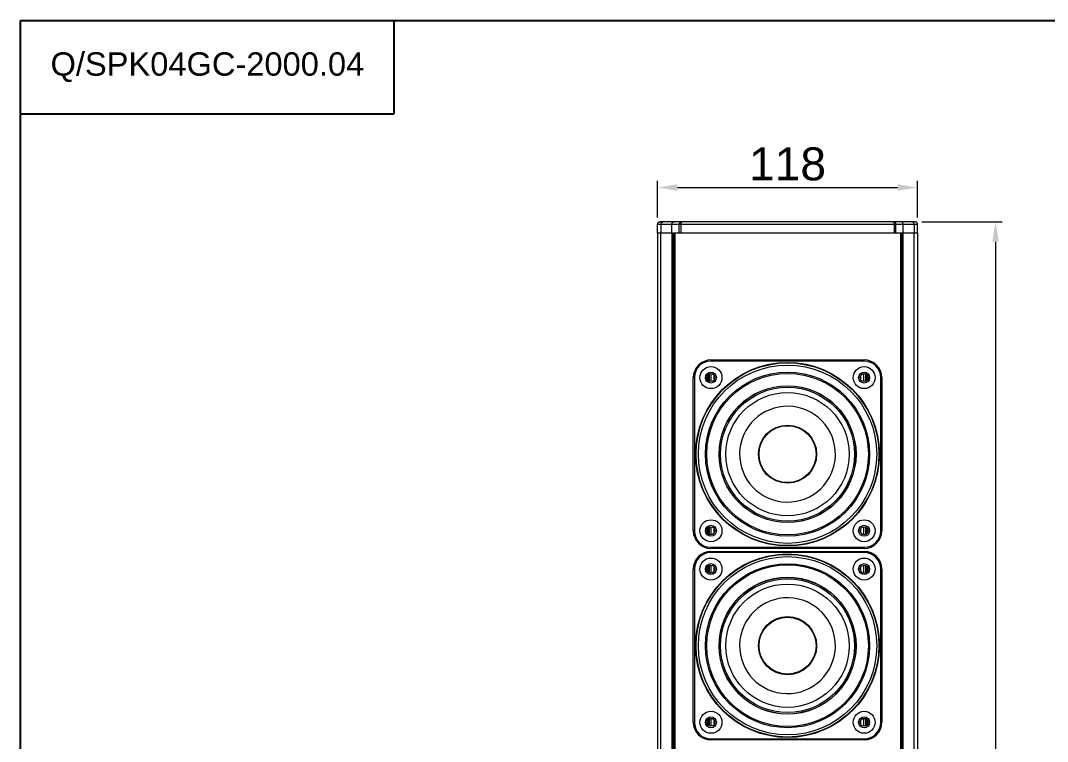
# Model space of a CAD drawing. Header units: millimetres. Extents: x 1177 to 2959, y 93 to 1353.
# Drawn here: x 1177.5 to 1643.8, y 1025.9 to 1353.4 of the extents above; entities that cross this region are included whole.
import ezdxf

# ---------------------------------------------------------------- set-up
doc = ezdxf.new("R2010")
doc.units = ezdxf.units.MM
doc.header["$LTSCALE"] = 0.1
doc.layers.get('0').update_dxf_attribs({"lineweight": 13})
doc.layers.get('Defpoints').update_dxf_attribs({"lineweight": 9})
doc.layers.add('图框', color=7, linetype='Continuous')
doc.layers.add('标注', color=251, linetype='Continuous', lineweight=9)
doc.styles.get("Standard").update_dxf_attribs({"font": 'arial.ttf'})
doc.dimstyles.new('STANDARD 6', dxfattribs={"dimscale": 6, "dimtxt": 2.5, "dimasz": 1.5, "dimexe": 0.5, "dimexo": 0.5, "dimgap": 0.5, "dimtad": 1, "dimtoh": 1, "dimdec": 1, "dimzin": 9, "dimdsep": 46, "dimtxsty": 'Standard', "dimcen": 0, "dimclrd": 256, "dimclre": 256, "dimclrt": 256, "dimadec": 0, "dimazin": 0, "dimtp": 0.01, "dimtm": 0.01, "dimtfac": 1, "dimtdec": 1, "dimtofl": 0, "dimtmove": 0, "dimatfit": 3, "dimfxl": 1, "dimtolj": 1, "dimtzin": 4, "dimlwd": -1, "dimlwe": -1, "dimarcsym": 0})

# ---------------------------------------------------------------- blocks, each defined once
blk = doc.blocks.new('A4-H')
at = {"layer": '图框'}
for p, q in [((28.287, 202.953), (28.287, 210.021)), ((0, 202.953), (28.287, 202.953))]:
    blk.add_line(p, q, dxfattribs=at)
blk.add_lwpolyline([(0, 210.021), (297, 210.021), (297, 0), (0, 0)], close=True, dxfattribs=at)
at = {"layer": '图框', "insert": (14.144, 206.487), "char_height": 1.76786, "width": 28.2872, "attachment_point": 5}
blk.add_mtext('Q/SPK04GC-2000.04', dxfattribs=at)
blk = doc.blocks.new('*D8')
at = {"layer": 'Defpoints', "color": 0, "transparency": 16777216}
for p in [(1584.79, 1277.54), (1466.79, 1260.93), (1584.79, 1260.93)]:
    blk.add_point(p, dxfattribs=at)
at = {"layer": '标注', "transparency": 16777216}
for p, q in [((1466.79, 1263.93), (1466.79, 1280.54)), ((1584.79, 1263.93), (1584.79, 1280.54)), ((1475.79, 1277.54), (1575.79, 1277.54))]:
    blk.add_line(p, q, dxfattribs=at)
for points in [[(1475.79, 1279.04), (1475.79, 1276.04), (1466.79, 1277.54)], [(1575.79, 1279.04), (1575.79, 1276.04), (1584.79, 1277.54)]]:
    blk.add_solid(points, dxfattribs=at)
at = {"layer": '标注', "transparency": 16777216, "insert": (1525.79, 1288.2), "char_height": 15, "attachment_point": 5}
blk.add_mtext('\\A1;118', dxfattribs=at)
blk = doc.blocks.new('*D9')
at = {"layer": 'Defpoints', "color": 0, "transparency": 16777216}
for p in [(1583.77, 1261.93), (1583.77, 441.93), (1620.26, 441.93)]:
    blk.add_point(p, dxfattribs=at)
at = {"layer": '标注', "transparency": 16777216}
for p, q in [((1586.77, 1261.93), (1623.26, 1261.93)), ((1620.26, 1252.93), (1620.26, 450.93)), ((1586.77, 441.93), (1623.26, 441.93))]:
    blk.add_line(p, q, dxfattribs=at)
for points in [[(1618.76, 1252.93), (1621.76, 1252.93), (1620.26, 1261.93)], [(1618.76, 450.93), (1621.76, 450.93), (1620.26, 441.93)]]:
    blk.add_solid(points, dxfattribs=at)
at = {"layer": '标注', "transparency": 16777216, "insert": (1609.6, 851.93), "char_height": 15, "attachment_point": 5, "rotation": 90}
blk.add_mtext('\\A1;820', dxfattribs=at)

msp = doc.modelspace()

# ---------------------------------------------------------------- linework, layer by layer
for p, q in [((1466.79, 1256.93), (1466.79, 1260.93)), ((1466.79, 1260.93), (1574.2, 1260.93)), ((1583.77, 1261.93), (1467.8, 1261.93)), ((1468.31, 1260.93), (1468.31, 1256.93)), ((1473.29, 1256.93), (1473.29, 1260.93)), ((1476.59, 1256.93), (1476.59, 1260.93)), ((1477.36, 1260.93), (1477.36, 1256.93)), ((1574.2, 1260.93), (1574.2, 1256.93)), ((1574.21, 1260.93), (1584.79, 1260.93)), ((1574.98, 1256.93), (1574.98, 1260.93)), ((1578.28, 1256.93), (1578.28, 1260.93)), ((1583.26, 1260.93), (1583.26, 1256.93)), ((1584.79, 1256.93), (1584.79, 1260.93)), ((1466.78, 1256.93), (1466.78, 446.93)), ((1466.78, 1256.93), (1584.79, 1256.93)), ((1468.31, 446.93), (1468.31, 1256.93)), ((1473.24, 1256.93), (1473.24, 446.93)), ((1473.74, 1256.93), (1473.74, 446.93)), ((1474.35, 1256.93), (1474.35, 446.93)), ((1474.55, 1256.93), (1474.55, 446.93)), ((1577.02, 1256.93), (1577.02, 446.93)), ((1577.22, 1256.93), (1577.22, 446.93)), ((1577.83, 446.93), (1577.83, 1256.93)), ((1578.33, 446.93), (1578.33, 1256.93)), ((1583.26, 446.93), (1583.26, 1256.93)), ((1584.79, 1256.93), (1584.79, 446.93)), ((1490.98, 1199.23), (1490.98, 1198.73)), ((1490.98, 1199.23), (1560.58, 1199.23)), ((1560.58, 1198.73), (1490.98, 1198.73)), ((1560.58, 1198.73), (1560.58, 1199.23)), ((1482.98, 1121.63), (1482.98, 1191.23)), ((1483.48, 1191.23), (1482.98, 1191.23)), ((1483.48, 1191.23), (1483.48, 1121.63)), ((1489.74, 1189.98), (1489.74, 1192.46)), ((1489.8, 1192.55), (1489.8, 1189.9)), ((1490.39, 1189.57), (1490.39, 1192.88)), ((1491.13, 1189.47), (1491.13, 1192.98)), ((1492.53, 1190.33), (1492.53, 1192.11)), ((1559.04, 1190.33), (1559.04, 1192.11)), ((1560.44, 1189.47), (1560.44, 1192.98)), ((1561.18, 1192.88), (1561.18, 1189.57)), ((1561.77, 1189.9), (1561.77, 1192.54)), ((1561.83, 1192.46), (1561.83, 1189.99)), ((1568.08, 1121.63), (1568.08, 1191.23)), ((1568.58, 1191.23), (1568.08, 1191.23)), ((1568.58, 1191.23), (1568.58, 1121.63)), ((1482.98, 1121.63), (1483.48, 1121.63)), ((1489.74, 1120.4), (1489.74, 1122.88)), ((1489.8, 1122.97), (1489.8, 1120.32)), ((1490.39, 1119.99), (1490.39, 1123.3)), ((1491.13, 1119.89), (1491.13, 1123.4)), ((1492.53, 1120.76), (1492.53, 1122.53)), ((1559.04, 1120.75), (1559.04, 1122.53)), ((1560.44, 1119.89), (1560.44, 1123.4)), ((1561.18, 1123.3), (1561.18, 1119.99)), ((1561.77, 1120.32), (1561.77, 1122.96)), ((1561.83, 1122.88), (1561.83, 1120.41)), ((1568.08, 1121.63), (1568.58, 1121.63)), ((1490.98, 1114.13), (1490.98, 1113.63)), ((1490.98, 1114.13), (1560.58, 1114.13)), ((1560.58, 1113.63), (1490.98, 1113.63)), ((1490.98, 1112.23), (1490.98, 1111.73)), ((1490.98, 1112.23), (1560.58, 1112.23)), ((1560.58, 1111.73), (1490.98, 1111.73)), ((1560.58, 1113.63), (1560.58, 1114.13)), ((1560.58, 1111.73), (1560.58, 1112.23)), ((1489.74, 1102.98), (1489.74, 1105.46)), ((1489.8, 1105.55), (1489.8, 1102.9)), ((1490.39, 1102.57), (1490.39, 1105.88)), ((1491.13, 1102.47), (1491.13, 1105.98)), ((1560.44, 1102.47), (1560.44, 1105.98)), ((1561.18, 1105.88), (1561.18, 1102.57)), ((1561.77, 1102.9), (1561.77, 1105.54)), ((1561.83, 1105.46), (1561.83, 1102.99)), ((1482.98, 1034.63), (1482.98, 1104.23)), ((1483.48, 1104.23), (1482.98, 1104.23)), ((1483.48, 1104.23), (1483.48, 1034.63)), ((1492.53, 1103.33), (1492.53, 1105.11)), ((1559.04, 1103.33), (1559.04, 1105.11)), ((1568.08, 1034.63), (1568.08, 1104.23)), ((1568.58, 1104.23), (1568.08, 1104.23)), ((1568.58, 1104.23), (1568.58, 1034.63)), ((1489.74, 1033.4), (1489.74, 1035.88)), ((1489.8, 1035.97), (1489.8, 1033.32)), ((1490.39, 1032.99), (1490.39, 1036.3)), ((1491.13, 1032.89), (1491.13, 1036.4)), ((1492.53, 1033.76), (1492.53, 1035.53)), ((1559.04, 1033.75), (1559.04, 1035.53)), ((1560.44, 1032.89), (1560.44, 1036.4)), ((1561.18, 1036.3), (1561.18, 1032.99)), ((1561.77, 1033.32), (1561.77, 1035.96)), ((1561.83, 1035.88), (1561.83, 1033.41)), ((1482.98, 1034.63), (1483.48, 1034.63)), ((1568.08, 1034.63), (1568.58, 1034.63)), ((1490.98, 1027.13), (1490.98, 1026.63)), ((1490.98, 1027.13), (1560.58, 1027.13)), ((1560.58, 1026.63), (1490.98, 1026.63)), ((1560.58, 1026.63), (1560.58, 1027.13))]:
    msp.add_line(p, q)
for centre, radius in [((1525.78, 1156.43), 41.7), ((1525.78, 1156.43), 41.5), ((1525.78, 1156.43), 40.5), ((1490.98, 1191.23), 5), ((1560.58, 1191.23), 5), ((1490.98, 1191.23), 2.5), ((1525.78, 1156.43), 37.25), ((1525.78, 1156.43), 36.7), ((1490.99, 1191.22), 1.8), ((1560.58, 1191.23), 2.5), ((1560.57, 1191.22), 1.8), ((1525.78, 1156.43), 31.11), ((1525.78, 1156.43), 31.04), ((1525.78, 1156.43), 30.39), ((1525.78, 1156.43), 28), ((1525.78, 1156.43), 13.2), ((1525.78, 1156.43), 12.94), ((1490.98, 1121.63), 5), ((1490.98, 1121.63), 2.5), ((1560.58, 1121.63), 5), ((1560.58, 1121.63), 2.5), ((1490.99, 1121.64), 1.8), ((1560.57, 1121.64), 1.8), ((1525.78, 1069.43), 41.7), ((1525.78, 1069.43), 41.5), ((1525.78, 1069.43), 40.5), ((1490.98, 1104.23), 5), ((1490.98, 1104.23), 2.5), ((1525.78, 1069.43), 37.25), ((1525.78, 1069.43), 36.7), ((1490.99, 1104.22), 1.8), ((1560.58, 1104.23), 5), ((1560.58, 1104.23), 2.5), ((1560.57, 1104.22), 1.8), ((1525.78, 1069.43), 31.11), ((1525.78, 1069.43), 31.04), ((1525.78, 1069.43), 30.39), ((1525.78, 1069.43), 28), ((1525.78, 1069.43), 13.2), ((1525.78, 1069.43), 12.94), ((1490.98, 1034.63), 5), ((1490.98, 1034.63), 2.5), ((1490.99, 1034.64), 1.8), ((1560.58, 1034.63), 5), ((1560.58, 1034.63), 2.5), ((1560.57, 1034.64), 1.8)]:
    msp.add_circle(centre, radius)
for centre, radius, start, end in [((1490.98, 1191.23), 8, 90, 180), ((1490.98, 1191.23), 7.5, 90, 180), ((1560.58, 1191.23), 8, 360, 90), ((1560.58, 1191.23), 7.5, 0, 90), ((1525.78, 1156.43), 21.75, 88.7871, 88.7851), ((1490.98, 1121.63), 8, 180, 270), ((1490.98, 1121.63), 7.5, 180, 270), ((1560.58, 1121.63), 8, 270, 0), ((1560.58, 1121.63), 7.5, 270, 360), ((1490.98, 1104.23), 8, 90, 180), ((1490.98, 1104.23), 7.5, 90, 180), ((1560.58, 1104.23), 8, 360, 90), ((1560.58, 1104.23), 7.5, 0, 90), ((1525.78, 1069.43), 21.75, 88.7871, 88.7851), ((1490.98, 1034.63), 8, 180, 270), ((1490.98, 1034.63), 7.5, 180, 270), ((1560.58, 1034.63), 8, 270, 0), ((1560.58, 1034.63), 7.5, 270, 360)]:
    msp.add_arc(centre, radius, start, end)
for points, knots in [([(1466.79, 1260.93), (1466.79, 1261.07), (1466.84, 1261.34), (1467.08, 1261.67), (1467.41, 1261.88), (1467.68, 1261.93), (1467.8, 1261.93)], [0, 0, 0, 0, 0.256115, 0.507904, 0.755016, 1, 1, 1, 1]), ([(1468.31, 1260.93), (1468.31, 1261.06), (1468.36, 1261.32), (1468.58, 1261.66), (1468.91, 1261.88), (1469.17, 1261.93), (1469.29, 1261.93)], [0, 0, 0, 0, 0.242444, 0.503423, 0.762237, 1, 1, 1, 1]), ([(1473.29, 1260.93), (1473.29, 1261.06), (1473.34, 1261.32), (1473.56, 1261.66), (1473.9, 1261.88), (1474.16, 1261.93), (1474.29, 1261.93)], [0, 0, 0, 0, 0.240747, 0.500935, 0.760532, 1, 1, 1, 1]), ([(1477.57, 1261.93), (1477.44, 1261.93), (1477.19, 1261.88), (1476.86, 1261.66), (1476.64, 1261.32), (1476.59, 1261.06), (1476.59, 1260.93)], [0, 0, 0, 0, 0.2478, 0.496926, 0.747852, 1, 1, 1, 1]), ([(1477.57, 1261.93), (1477.56, 1261.93), (1477.52, 1261.91), (1477.49, 1261.85), (1477.45, 1261.76), (1477.42, 1261.63), (1477.4, 1261.48), (1477.37, 1261.25), (1477.36, 1261.06), (1477.36, 1260.93)], [0, 0, 0, 0, 0.042467, 0.108019, 0.202363, 0.324259, 0.470359, 0.635826, 1, 1, 1, 1]), ([(1574.98, 1260.93), (1574.98, 1261.06), (1574.93, 1261.32), (1574.71, 1261.66), (1574.38, 1261.88), (1574.12, 1261.93), (1574, 1261.93)], [0, 0, 0, 0, 0.242205, 0.503072, 0.761996, 1, 1, 1, 1]), ([(1574.21, 1260.93), (1574.21, 1261.06), (1574.2, 1261.25), (1574.17, 1261.48), (1574.15, 1261.63), (1574.12, 1261.76), (1574.08, 1261.85), (1574.05, 1261.91), (1574.01, 1261.93), (1574, 1261.93)], [0, 0, 0, 0, 0.364254, 0.529749, 0.675871, 0.797784, 0.892115, 0.957595, 1, 1, 1, 1]), ([(1578.28, 1260.93), (1578.28, 1261.06), (1578.23, 1261.32), (1578.01, 1261.66), (1577.67, 1261.88), (1577.41, 1261.93), (1577.28, 1261.93)], [0, 0, 0, 0, 0.240746, 0.500933, 0.76053, 1, 1, 1, 1]), ([(1583.26, 1260.93), (1583.26, 1261.06), (1583.21, 1261.32), (1582.99, 1261.66), (1582.66, 1261.88), (1582.4, 1261.93), (1582.28, 1261.93)], [0, 0, 0, 0, 0.242445, 0.503423, 0.762237, 1, 1, 1, 1]), ([(1584.79, 1260.93), (1584.79, 1261.07), (1584.73, 1261.34), (1584.49, 1261.67), (1584.16, 1261.88), (1583.9, 1261.93), (1583.77, 1261.93)], [0, 0, 0, 0, 0.256096, 0.507895, 0.754946, 1, 1, 1, 1])]:
    msp.add_open_spline(points, degree=3, knots=knots)

# ---------------------------------------------------------------- block references
at = {"layer": '图框', "xscale": 5.99928579928, "yscale": 5.99928579928, "zscale": 5.99928579928}
msp.add_blockref('A4-H', (1177.46, 93.43), dxfattribs=at)

# ---------------------------------------------------------------- dimensions: what is measured, and where the dimension line sits
at = {"layer": '标注'}
dim = msp.add_linear_dim(base=(1584.79, 1277.54), p1=(1466.79, 1260.93), p2=(1584.79, 1260.93), dimstyle='STANDARD 6', dxfattribs=at)
dim.commit()
dim.dimension.update_dxf_attribs({"geometry": '*D8', "text_midpoint": (1525.79, 1288.2)})
dim = msp.add_linear_dim(base=(1620.26, 441.93), p1=(1583.77, 1261.93), p2=(1583.77, 441.93), angle=90, dimstyle='STANDARD 6', dxfattribs=at)
dim.commit()
dim.dimension.update_dxf_attribs({"geometry": '*D9', "text_midpoint": (1609.6, 851.93)})

doc.saveas('drawing.dxf')
